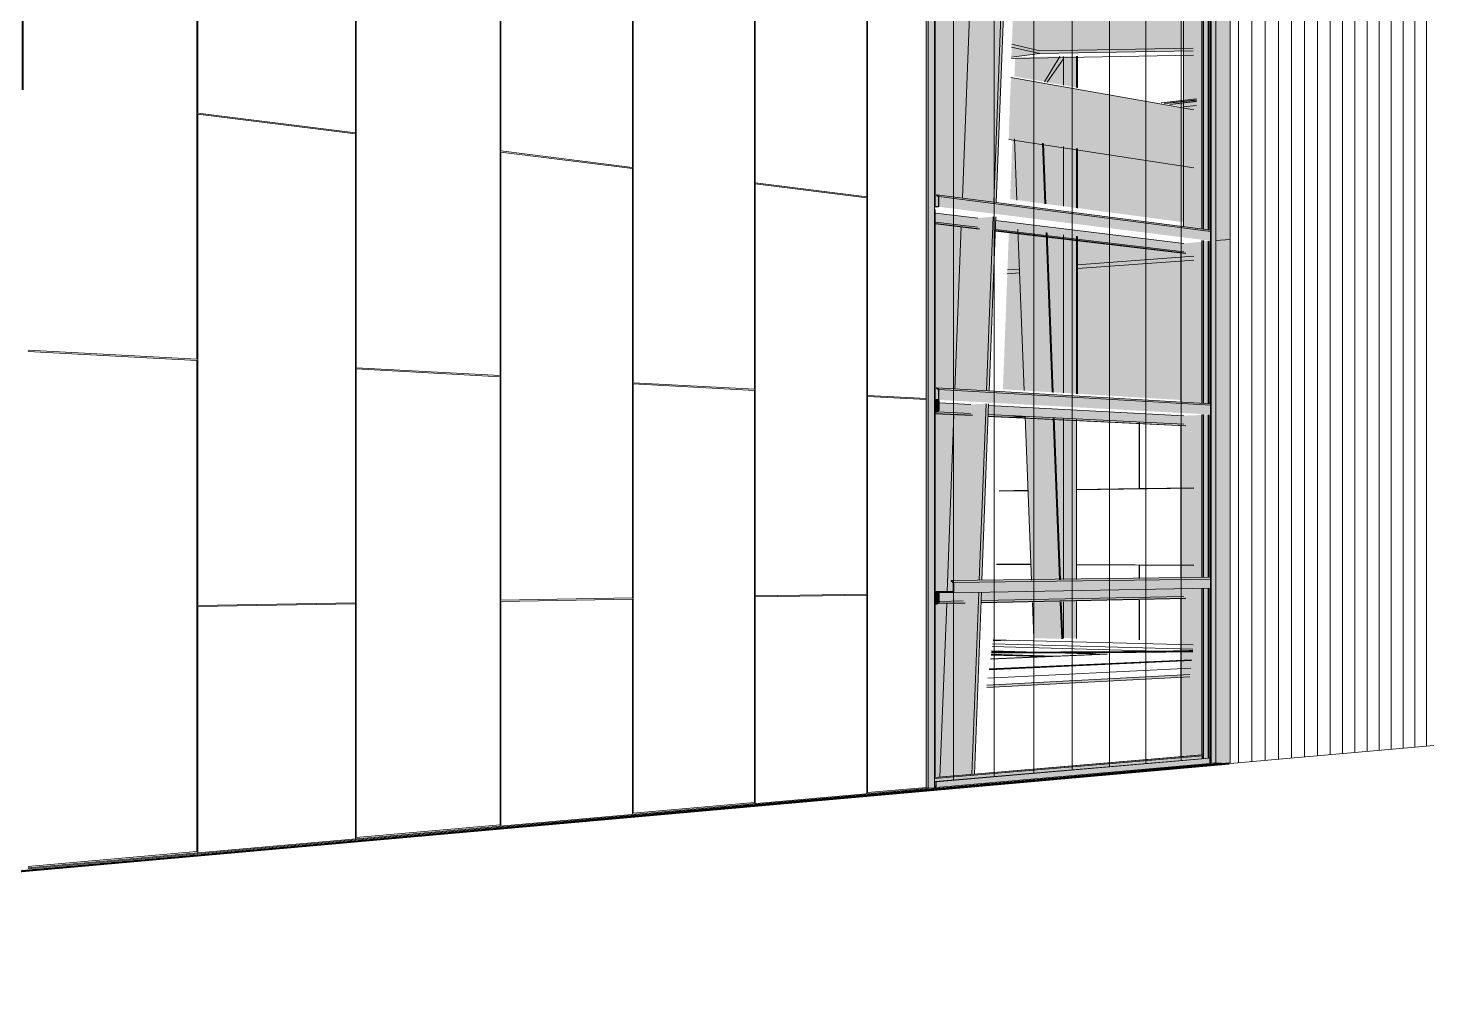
# Model space of a CAD drawing. Header units: inches. Extents: x 30764 to 92544, y -36095 to 66.
# Drawn here: x 30765.808 to 30766.363, y 59.827 to 60.205 of the extents above; entities that cross this region are included whole.
import ezdxf

# ---------------------------------------------------------------- set-up
doc = ezdxf.new("R2010")
doc.units = ezdxf.units.IN
doc.header["$MEASUREMENT"] = 0
doc.linetypes.add('Dash 1_16_', pattern=[0.125, 0.0625, -0.0625])
doc.linetypes.add('Hidden', pattern=[0.28125, 0.1875, -0.09375])
for name, color, linetype, lineweight in [('A-FLOR', 192, 'Continuous', 13), ('A-FLOR-CLRS', 90, 'Dash 1_16_', 9), ('A-FLOR-OTLN', 90, 'Continuous', 9), ('A-GLAZ-CURT', 52, 'Continuous', 9), ('A-GLAZ-CWMG', 51, 'Continuous', 9), ('A-PROP-SBCK', 71, 'Hidden', 50), ('A-WALL', 113, 'Continuous', 13), ('A-WALL-PATT', 111, 'Continuous', 13), ('C-BLDG-PADS', 91, 'Continuous', 9), ('C-TOPO', 7, 'Continuous', 9), ('Conc', 7, 'Continuous', 9), ('L-SITE-WALL', 31, 'Continuous', 13), ('M-HVAC-DUCT', 70, 'Continuous', 9), ('S-BEAM', 12, 'Continuous', 9), ('S-COLS', 52, 'Continuous', 9)]:
    doc.layers.add(name, color=color, linetype=linetype, lineweight=lineweight)

# ---------------------------------------------------------------- blocks, each defined once
blk = doc.blocks.new('FP_30-Entrance - Xcel')
at = {"layer": 'A-WALL-PATT', "lineweight": 9}
for p, q in [((-2803.59179, 60.3128), (-2803.59179, 60.42628)), ((-2803.59132, 60.3133), (-2803.59132, 60.42616)), ((-2803.50705, 60.29677), (-2803.50705, 60.40367)), ((-2803.50663, 60.29613), (-2803.50663, 60.40356)), ((-2803.43085, 60.28129), (-2803.43085, 60.38334)), ((-2803.43048, 60.28175), (-2803.43048, 60.38324)), ((-2803.36196, 60.2683), (-2803.36196, 60.36495)), ((-2803.36162, 60.26773), (-2803.36162, 60.36486)), ((-2803.29937, 60.25555), (-2803.29937, 60.34825)), ((-2803.29906, 60.25597), (-2803.29906, 60.34817)), ((-2803.24227, 60.24482), (-2803.24227, 60.33301)), ((-2803.24198, 60.24431), (-2803.24198, 60.33294)), ((-2803.18995, 60.23412), (-2803.18995, 60.31905)), ((-2803.18969, 60.23451), (-2803.18969, 60.31898)), ((-2803.59179, 60.2005), (-2803.59179, 60.3128)), ((-2803.59132, 60.3133), (-2803.50705, 60.29677)), ((-2803.59132, 60.31271), (-2803.50705, 60.29621)), ((-2803.59132, 60.20044), (-2803.59132, 60.31271)), ((-2803.14184, 60.22512), (-2803.14184, 60.30622)), ((-2803.1416, 60.22465), (-2803.1416, 60.30615)), ((-2803.50705, 60.18986), (-2803.50705, 60.29621)), ((-2803.50663, 60.18981), (-2803.50663, 60.29613)), ((-2803.09745, 60.21601), (-2803.09745, 60.29437)), ((-2803.09723, 60.21637), (-2803.09723, 60.29431)), ((-2803.43085, 60.1803), (-2803.43085, 60.28129)), ((-2803.43048, 60.28175), (-2803.36196, 60.2683)), ((-2803.36196, 60.2678), (-2803.43048, 60.28122)), ((-2803.43048, 60.18025), (-2803.43048, 60.28122)), ((-2803.36196, 60.074), (-2803.36196, 60.2678)), ((-2803.36162, 60.17111), (-2803.36162, 60.26773)), ((-2803.29937, 60.16332), (-2803.29937, 60.25555)), ((-2803.29906, 60.25597), (-2803.24227, 60.24482)), ((-2803.29906, 60.25549), (-2803.24227, 60.24436)), ((-2803.29906, 60.07059), (-2803.29906, 60.25549)), ((-2803.24227, 60.06752), (-2803.24227, 60.24436)), ((-2803.24198, 60.15614), (-2803.24198, 60.24431)), ((-2803.18995, 60.14962), (-2803.18995, 60.23412)), ((-2803.18969, 60.23451), (-2803.14184, 60.22512)), ((-2803.14184, 60.2247), (-2803.18969, 60.23407)), ((-2803.18969, 60.06468), (-2803.18969, 60.23407)), ((-2803.14184, 60.06209), (-2803.14184, 60.2247)), ((-2803.1416, 60.14357), (-2803.1416, 60.22465)), ((-2803.09745, 60.13805), (-2803.09745, 60.21601)), ((-2803.09723, 60.21637), (-2803.07402, 60.21182)), ((-2803.09723, 60.21596), (-2803.07402, 60.21142)), ((-2803.09723, 60.05967), (-2803.09723, 60.21596)), ((-2803.29937, 60.16332), (-2803.36162, 60.17111)), ((-2803.36162, 60.1706), (-2803.29937, 60.16284)), ((-2803.36162, 59.97685), (-2803.36162, 60.1706)), ((-2803.29937, 59.9779), (-2803.29937, 60.16284)), ((-2803.18995, 60.14962), (-2803.24198, 60.15614)), ((-2803.24198, 60.15568), (-2803.18995, 60.14918)), ((-2803.24198, 59.97888), (-2803.24198, 60.15568)), ((-2803.18995, 59.97976), (-2803.18995, 60.14918)), ((-2803.09745, 60.13805), (-2803.1416, 60.14357)), ((-2803.1416, 60.14315), (-2803.09745, 60.13764)), ((-2803.1416, 59.98058), (-2803.1416, 60.14315)), ((-2803.09745, 59.98132), (-2803.09745, 60.13764)), ((-2803.36196, 60.074), (-2803.42853, 60.0776)), ((-2803.36196, 60.07349), (-2803.42853, 60.07707)), ((-2803.36196, 59.87969), (-2803.36196, 60.07349)), ((-2803.24227, 60.06752), (-2803.29906, 60.07059)), ((-2803.29906, 59.88522), (-2803.29906, 60.07011)), ((-2803.24227, 60.06706), (-2803.29906, 60.07011)), ((-2803.24227, 59.89022), (-2803.24227, 60.06706)), ((-2803.14184, 60.06209), (-2803.18969, 60.06468)), ((-2803.18969, 59.89485), (-2803.18969, 60.06424)), ((-2803.14184, 60.06167), (-2803.18969, 60.06424)), ((-2803.14184, 59.89905), (-2803.14184, 60.06167)), ((-2803.07402, 60.05842), (-2803.09723, 60.05967)), ((-2803.09723, 59.90298), (-2803.09723, 60.05927)), ((-2803.07402, 60.05802), (-2803.09723, 60.05927)), ((-2803.09745, 59.98132), (-2803.1416, 59.98058)), ((-2803.29937, 59.9779), (-2803.36162, 59.97685)), ((-2803.36162, 59.97635), (-2803.29937, 59.97742)), ((-2803.36162, 59.87922), (-2803.36162, 59.97635)), ((-2803.29937, 59.88472), (-2803.29937, 59.97742)), ((-2803.18995, 59.97976), (-2803.24198, 59.97888)), ((-2803.24198, 59.97842), (-2803.18995, 59.97932)), ((-2803.24198, 59.88979), (-2803.24198, 59.97842)), ((-2803.18995, 59.89438), (-2803.18995, 59.97932)), ((-2803.1416, 59.98015), (-2803.09745, 59.98092)), ((-2803.1416, 59.89865), (-2803.1416, 59.98015)), ((-2803.09745, 59.90255), (-2803.09745, 59.98092)), ((-2803.09723, 59.90298), (-2803.07402, 59.90502)), ((-2803.18969, 59.89485), (-2803.14184, 59.89905)), ((-2803.29906, 59.88522), (-2803.24227, 59.89022)), ((-2803.42853, 59.87383), (-2803.36196, 59.87969))]:
    blk.add_line(p, q, dxfattribs=at)
blk = doc.blocks.new('FP_44-Entrance - Xcel')
at = {"layer": 'A-WALL-PATT', "lineweight": 9}
for p, q in [((-2802.98998, 60.04918), (-2802.98998, 60.0229)), ((-2802.98982, 60.0229), (-2802.98982, 60.04917)), ((-2803.03382, 60.02224), (-2803.04529, 60.02206)), ((-2803.03381, 60.02209), (-2803.04529, 60.02191)), ((-2802.96848, 60.02306), (-2803.01459, 60.02237)), ((-2802.98998, 60.0229), (-2803.01459, 60.02253)), ((-2802.96848, 60.02322), (-2802.98982, 60.0229)), ((-2803.03269, 59.99304), (-2803.04638, 59.9931)), ((-2803.03268, 59.99288), (-2803.04638, 59.99295)), ((-2802.96848, 59.99273), (-2803.01459, 59.99295)), ((-2802.98998, 59.99268), (-2803.01459, 59.9928)), ((-2802.98998, 59.99268), (-2802.98998, 59.98738)), ((-2802.98982, 59.98738), (-2802.98982, 59.99268)), ((-2802.96848, 59.99258), (-2802.98982, 59.99268)), ((-2802.98998, 59.97891), (-2802.98998, 59.96324)), ((-2802.98982, 59.96324), (-2802.98982, 59.97891))]:
    blk.add_line(p, q, dxfattribs=at)
blk = doc.blocks.new('FP_52-Entrance - Xcel')
at = {"layer": 'A-WALL-PATT', "lineweight": 9}
for p, q in [((-2802.95086, 59.91471), (-2802.95086, 60.12083)), ((-2802.94552, 59.91519), (-2802.94552, 60.12015)), ((-2802.94024, 59.91566), (-2802.94024, 60.11949)), ((-2802.93501, 59.91612), (-2802.93501, 60.11883)), ((-2802.92985, 59.91658), (-2802.92985, 60.11818)), ((-2802.92474, 59.91704), (-2802.92474, 60.11753)), ((-2802.91969, 59.91749), (-2802.91969, 60.11689)), ((-2802.91469, 59.91793), (-2802.91469, 60.11626)), ((-2802.90974, 59.91837), (-2802.90974, 60.11564)), ((-2802.90485, 59.91881), (-2802.90485, 60.11502)), ((-2802.90001, 59.91924), (-2802.90001, 60.11441)), ((-2802.89523, 59.91967), (-2802.89523, 60.1138)), ((-2802.89049, 59.92009), (-2802.89049, 60.1132)), ((-2802.8858, 59.92051), (-2802.8858, 60.11261)), ((-2802.88116, 59.92092), (-2802.88116, 60.11203)), ((-2802.87657, 59.92133), (-2802.87657, 60.11145))]:
    blk.add_line(p, q, dxfattribs=at)
blk = doc.blocks.new('FP_53-Entrance - Xcel')
at = {"layer": 'A-WALL-PATT', "lineweight": 9}
for p, q in [((-2803.0633, 59.90791), (-2803.0633, 60.43291)), ((-2803.04721, 59.90929), (-2803.04721, 60.42767)), ((-2803.03159, 59.91064), (-2803.03159, 60.42258)), ((-2803.01643, 59.91194), (-2803.01643, 60.41763)), ((-2803.00171, 59.91321), (-2803.00171, 60.41283)), ((-2802.9874, 59.91444), (-2802.9874, 60.40817)), ((-2802.9735, 59.91564), (-2802.9735, 60.40364))]:
    blk.add_line(p, q, dxfattribs=at)
blk = doc.blocks.new('FP_54-Entrance - Xcel')
at = {"layer": 'A-WALL-PATT', "lineweight": 9}
for p, q in [((-2802.95086, 60.12083), (-2802.95086, 60.40362)), ((-2802.94552, 60.12015), (-2802.94552, 60.40184)), ((-2802.94024, 60.11949), (-2802.94024, 60.40008)), ((-2802.93501, 60.11883), (-2802.93501, 60.39833)), ((-2802.92985, 60.11818), (-2802.92985, 60.39661)), ((-2802.92474, 60.11753), (-2802.92474, 60.39491)), ((-2802.91969, 60.11689), (-2802.91969, 60.39322)), ((-2802.91469, 60.11626), (-2802.91469, 60.39155)), ((-2802.90974, 60.11564), (-2802.90974, 60.3899)), ((-2802.90485, 60.11502), (-2802.90485, 60.38827)), ((-2802.90001, 60.11441), (-2802.90001, 60.38666)), ((-2802.89523, 60.1138), (-2802.89523, 60.38506)), ((-2802.89049, 60.1132), (-2802.89049, 60.38348)), ((-2802.8858, 60.11261), (-2802.8858, 60.38191)), ((-2802.88116, 60.11203), (-2802.88116, 60.38036)), ((-2802.87657, 60.11145), (-2802.87657, 60.37883))]:
    blk.add_line(p, q, dxfattribs=at)

msp = doc.modelspace()

# ---------------------------------------------------------------- hatches: boundary and pattern name
at = {"layer": 'A-FLOR', "lineweight": 5}
msp.add_hatch(color=256, dxfattribs=at).paths.add_polyline_path([(30766.18687, 59.94447), (30766.26703, 59.94868), (30766.26703, 59.94954), (30766.1869, 59.94539)], flags=0)
at = {"layer": 'A-GLAZ-CWMG', "lineweight": 5}
for points in [[(30766.16375, 59.90469), (30766.16375, 60.44078), (30766.1605, 60.43978), (30766.1605, 60.28881), (30766.16297, 60.28813), (30766.16297, 59.90474)], [(30766.16375, 59.90469), (30766.16614, 59.9049), (30766.16614, 60.43549), (30766.16375, 60.44078), (30766.16375, 59.93582)], [(30766.27537, 59.91455), (30766.2773, 59.91472), (30766.2773, 60.40327), (30766.27537, 60.39987), (30766.27537, 59.93571)], [(30766.27537, 59.91455), (30766.27537, 60.39987), (30766.27519, 60.39982), (30766.27519, 59.91456)], [(30766.25909, 60.17454), (30766.26963, 60.17574), (30766.26963, 60.17624), (30766.25741, 60.17484)], [(30766.25803, 60.17473), (30766.26963, 60.17606), (30766.26963, 60.17618), (30766.25763, 60.17481)], [(30766.16618, 59.90847), (30766.27222, 59.91749), (30766.27222, 59.91784), (30766.16618, 59.90886)], [(30766.16619, 59.90549), (30766.16675, 59.90554), (30766.16675, 59.90717), (30766.16666, 59.90717), (30766.16666, 59.90727), (30766.27179, 59.91633), (30766.27179, 59.91745), (30766.16619, 59.90847), (30766.16619, 59.90717)], [(30766.1668, 59.90496), (30766.27484, 59.9145), (30766.27484, 59.91658), (30766.1668, 59.90727)], [(30766.1668, 59.90496), (30766.1668, 59.90727), (30766.16661, 59.90728), (30766.16661, 59.90718), (30766.16671, 59.90717), (30766.16671, 59.90507), (30766.1665, 59.90508), (30766.16615, 59.90503), (30766.16615, 59.905), (30766.1665, 59.90498)], [(30766.16615, 59.90505), (30766.1665, 59.90508), (30766.16615, 59.9051)]]:
    msp.add_hatch(color=256, dxfattribs=at).paths.add_polyline_path(points, flags=0)
h = msp.add_hatch(color=256, dxfattribs=at)
h.paths.add_polyline_path([(30766.27179, 59.91633), (30766.27222, 59.91637), (30766.27222, 59.91749), (30766.27179, 59.91745), (30766.27179, 59.91658)], flags=0)
h.paths.add_polyline_path([(30766.27222, 59.91784), (30766.27222, 59.98353), (30766.2717, 59.98352), (30766.2717, 59.91787), (30766.27179, 59.91786)], flags=0)
h.paths.add_polyline_path([(30766.2717, 59.98786), (30766.27222, 59.98787), (30766.27222, 60.0522), (30766.2717, 60.05218), (30766.2717, 59.98883)], flags=0)
h.paths.add_polyline_path([(30766.27222, 60.05658), (30766.27222, 60.12084), (30766.2717, 60.12079), (30766.2717, 60.05661), (30766.27191, 60.0566)], flags=0)
h.paths.add_polyline_path([(30766.27222, 60.12529), (30766.27222, 60.25811), (30766.2717, 60.25802), (30766.2717, 60.12536), (30766.27191, 60.12534)], flags=0)
h.paths.add_polyline_path([(30766.27222, 60.26272), (30766.27222, 60.32674), (30766.2717, 60.32663), (30766.2717, 60.26287), (30766.27191, 60.26281)], flags=0)
h.paths.add_polyline_path([(30766.27222, 60.33143), (30766.27222, 60.39824), (30766.2717, 60.39811), (30766.2717, 60.33162), (30766.27191, 60.33154)], flags=0)
h = msp.add_hatch(color=256, dxfattribs=at)
h.paths.add_polyline_path([(30766.2724, 59.91639), (30766.27421, 59.91657), (30766.27421, 59.98356), (30766.2724, 59.98353), (30766.2724, 59.91658)], flags=0)
h.paths.add_polyline_path([(30766.2724, 59.98787), (30766.27421, 59.98789), (30766.27421, 60.05205), (30766.2724, 60.05215), (30766.2724, 59.99076)], flags=0)
h.paths.add_polyline_path([(30766.27421, 60.05647), (30766.27421, 60.1205), (30766.2724, 60.12073), (30766.2724, 60.05657)], flags=0)
h.paths.add_polyline_path([(30766.27421, 60.12504), (30766.27421, 60.25739), (30766.2724, 60.25787), (30766.2724, 60.12527)], flags=0)
h.paths.add_polyline_path([(30766.27421, 60.26219), (30766.27421, 60.32584), (30766.2724, 60.32645), (30766.2724, 60.26268), (30766.27329, 60.26244)], flags=0)
h.paths.add_polyline_path([(30766.27421, 60.33076), (30766.27421, 60.40018), (30766.27315, 60.40053), (30766.27208, 60.39865), (30766.2724, 60.39855), (30766.2724, 60.33138)], flags=0)
h = msp.add_hatch(color=256, dxfattribs=at)
h.paths.add_polyline_path([(30766.27222, 59.91637), (30766.27239, 59.91639), (30766.27239, 59.98353), (30766.27222, 59.98353), (30766.27222, 59.91658)], flags=0)
h.paths.add_polyline_path([(30766.27222, 59.98787), (30766.27239, 59.98787), (30766.27239, 60.05219), (30766.27222, 60.0522), (30766.27222, 59.99076)], flags=0)
h.paths.add_polyline_path([(30766.27239, 60.05657), (30766.27239, 60.12081), (30766.27222, 60.12084), (30766.27222, 60.05658)], flags=0)
h.paths.add_polyline_path([(30766.27239, 60.12527), (30766.27239, 60.25806), (30766.27222, 60.25811), (30766.27222, 60.12529)], flags=0)
h.paths.add_polyline_path([(30766.27239, 60.26267), (30766.27239, 60.32669), (30766.27222, 60.32674), (30766.27222, 60.26272)], flags=0)
h.paths.add_polyline_path([(30766.27239, 60.33137), (30766.27239, 60.39854), (30766.27222, 60.39824), (30766.27222, 60.33143)], flags=0)
h = msp.add_hatch(color=256, dxfattribs=at)
h.paths.add_polyline_path([(30766.27522, 59.91483), (30766.27522, 59.98358), (30766.27421, 59.98356), (30766.27421, 59.91654), (30766.27488, 59.91657), (30766.27488, 59.91485)], flags=0)
h.paths.add_polyline_path([(30766.27421, 59.98789), (30766.27522, 59.98791), (30766.27522, 60.05209), (30766.27421, 60.05205), (30766.27421, 59.98878)], flags=0)
h.paths.add_polyline_path([(30766.27522, 60.05641), (30766.27522, 60.12058), (30766.27421, 60.1205), (30766.27421, 60.05647)], flags=0)
h.paths.add_polyline_path([(30766.27522, 60.1249), (30766.27522, 60.25756), (30766.27421, 60.25739), (30766.27421, 60.12504)], flags=0)
h.paths.add_polyline_path([(30766.27522, 60.2619), (30766.27522, 60.32605), (30766.27421, 60.32584), (30766.27421, 60.26219)], flags=0)
h.paths.add_polyline_path([(30766.27522, 60.3304), (30766.27522, 60.39984), (30766.27421, 60.40018), (30766.27421, 60.33076)], flags=0)
at = {"layer": 'L-SITE-WALL', "lineweight": 5}
for points in [[(30766.2773, 60.12081), (30766.28285, 60.12124), (30766.28285, 60.40472), (30766.2773, 60.40327), (30766.2773, 60.12109)], [(30766.28285, 59.91442), (30766.28285, 60.12124), (30766.2773, 60.12081), (30766.2773, 59.91472), (30766.27933, 59.91461)]]:
    msp.add_hatch(color=256, dxfattribs=at).paths.add_polyline_path(points, flags=0)
h = msp.add_hatch(color=256, dxfattribs=at)
h.paths.add_polyline_path([(30766.27522, 60.1249), (30766.27522, 60.25754), (30766.27421, 60.25737), (30766.27421, 60.12504)], flags=0)
h.paths.add_polyline_path([(30766.27174, 60.12537), (30766.27174, 60.25696), (30766.26462, 60.25578), (30766.26462, 60.2524), (30766.26539, 60.2519), (30766.26529, 60.25176), (30766.26446, 60.25198), (30766.26446, 60.12635), (30766.27042, 60.12555)], flags=0)
h.paths.add_polyline_path([(30766.27522, 60.2619), (30766.27522, 60.32603), (30766.27421, 60.32582), (30766.27421, 60.26219)], flags=0)
h.paths.add_polyline_path([(30766.27174, 60.26288), (30766.27174, 60.32529), (30766.26462, 60.32379), (30766.26462, 60.32042), (30766.26539, 60.31995), (30766.26529, 60.31981), (30766.26446, 60.32009), (30766.26446, 60.26493)], flags=0)
h.paths.add_polyline_path([(30766.27522, 60.3304), (30766.27522, 60.39984), (30766.27421, 60.40018), (30766.27421, 60.33076)], flags=0)
h.paths.add_polyline_path([(30766.27174, 60.33164), (30766.27174, 60.38659), (30766.26446, 60.38477), (30766.26446, 60.33422), (30766.27158, 60.33169)], flags=0)
h.paths.add_polyline_path([(30766.27174, 60.3888), (30766.27174, 60.39813), (30766.26557, 60.40022), (30766.26446, 60.39993), (30766.26446, 60.39119)], flags=0)
h = msp.add_hatch(color=256, dxfattribs=at)
h.paths.add_polyline_path([(30766.19279, 60.05092), (30766.20204, 60.05124), (30766.20204, 60.05144), (30766.19283, 60.0519)], flags=0)
h.paths.add_polyline_path([(30766.26851, 60.05757), (30766.26851, 60.11682), (30766.22263, 60.12242), (30766.22263, 60.06033), (30766.26311, 60.0579)], flags=0)
h.paths.add_polyline_path([(30766.20164, 60.0616), (30766.19918, 60.12528), (30766.19561, 60.12571), (30766.19321, 60.0621), (30766.19736, 60.06185)], flags=0)
h.paths.add_polyline_path([(30766.26961, 60.12735), (30766.26961, 60.14971), (30766.22263, 60.15706), (30766.22263, 60.1336), (30766.2505, 60.12989)], flags=0)
h.paths.add_polyline_path([(30766.19873, 60.13678), (30766.1978, 60.16095), (30766.19695, 60.16108), (30766.19604, 60.13714), (30766.19736, 60.13697)], flags=0)
h.paths.add_polyline_path([(30766.26961, 60.17263), (30766.26961, 60.17572), (30766.25913, 60.17453), (30766.26513, 60.17344)], flags=0)
h = msp.add_hatch(color=256, dxfattribs=at)
h.paths.add_polyline_path([(30766.27522, 59.91484), (30766.27522, 59.98358), (30766.27421, 59.98356), (30766.27421, 59.91654), (30766.27488, 59.91657), (30766.27488, 59.91486)], flags=0)
h.paths.add_polyline_path([(30766.26337, 59.91713), (30766.27174, 59.91786), (30766.27174, 59.98352), (30766.26462, 59.98339), (30766.26462, 59.98034), (30766.26539, 59.97969), (30766.26529, 59.97958), (30766.26337, 59.97953), (30766.26337, 59.91776)], flags=0)
h.paths.add_polyline_path([(30766.26337, 59.98775), (30766.27174, 59.98786), (30766.27174, 60.05197), (30766.26462, 60.0517), (30766.26462, 60.04835), (30766.26539, 60.04774), (30766.26529, 60.04762), (30766.26337, 60.04772), (30766.26337, 59.98851)], flags=0)
h.paths.add_polyline_path([(30766.27421, 59.98789), (30766.27522, 59.98791), (30766.27522, 60.05209), (30766.27421, 60.05205), (30766.27421, 59.98882)], flags=0)
h.paths.add_polyline_path([(30766.27522, 60.05641), (30766.27522, 60.12057), (30766.27421, 60.12049), (30766.27421, 60.05647)], flags=0)
h.paths.add_polyline_path([(30766.27174, 60.05662), (30766.27174, 60.1203), (30766.26462, 60.11972), (30766.26462, 60.11637), (30766.26539, 60.11579), (30766.26529, 60.11567), (30766.26337, 60.11591), (30766.26337, 60.05712), (30766.26986, 60.05673)], flags=0)
at = {"layer": 'M-HVAC-DUCT', "lineweight": 5}
for points in [[(30766.26847, 60.164), (30766.26854, 60.17235), (30766.19639, 60.18512), (30766.19599, 60.1762), (30766.25321, 60.16657)], [(30766.26858, 60.14981), (30766.26847, 60.164), (30766.19599, 60.1762), (30766.19551, 60.16104), (30766.23042, 60.15568)], [(30766.26859, 60.14948), (30766.26858, 60.14981), (30766.19551, 60.16104), (30766.19552, 60.16069), (30766.23044, 60.15533)]]:
    msp.add_hatch(color=256, dxfattribs=at).paths.add_polyline_path(points, flags=0)
at = {"layer": 'S-BEAM'}
for points in [[(30766.20776, 60.19572), (30766.26836, 60.19669), (30766.26836, 60.24564), (30766.19896, 60.25712), (30766.19673, 60.19826), (30766.20283, 60.19686)], [(30766.21063, 60.18326), (30766.21711, 60.19255), (30766.21711, 60.19345), (30766.19804, 60.19311), (30766.19775, 60.18555), (30766.20888, 60.18357)]]:
    msp.add_hatch(color=256, dxfattribs=at).paths.add_polyline_path(points, flags=0)
at = {"layer": 'S-BEAM', "lineweight": 5}
for points in [[(30766.20772, 60.1946), (30766.2683, 60.19563), (30766.2683, 60.19667), (30766.20769, 60.1957), (30766.19666, 60.19824), (30766.19662, 60.19714), (30766.20277, 60.19573)], [(30766.19656, 60.19313), (30766.20772, 60.1946), (30766.19662, 60.19714)], [(30766.25583, 60.17513), (30766.26963, 60.17671), (30766.26963, 60.17676), (30766.25567, 60.17516)], [(30766.25694, 60.17493), (30766.26963, 60.17638), (30766.26963, 60.17671), (30766.25583, 60.17513)], [(30766.25741, 60.17485), (30766.26963, 60.17624), (30766.26963, 60.17638), (30766.25694, 60.17493)], [(30766.25942, 60.17447), (30766.26961, 60.17564), (30766.26961, 60.17574), (30766.25912, 60.17453), (30766.25925, 60.1745)], [(30766.26448, 60.17356), (30766.26961, 60.17414), (30766.26961, 60.17564), (30766.25942, 60.17447)], [(30766.16618, 60.13399), (30766.16782, 60.13418), (30766.16792, 60.1343), (30766.16796, 60.13445), (30766.16796, 60.13819), (30766.16709, 60.13886), (30766.16698, 60.13872), (30766.16779, 60.13809), (30766.16778, 60.13437), (30766.16768, 60.1343), (30766.16618, 60.13416), (30766.16618, 60.13401)], [(30766.27521, 60.1244), (30766.27522, 60.1249), (30766.16709, 60.13886), (30766.16796, 60.13819), (30766.27425, 60.12452)], [(30766.27521, 60.12103), (30766.27521, 60.1244), (30766.16796, 60.13819), (30766.16796, 60.13445), (30766.2735, 60.12125)], [(30766.27521, 60.12071), (30766.27521, 60.12103), (30766.16796, 60.13445), (30766.16792, 60.1343), (30766.16782, 60.13418), (30766.16768, 60.13413), (30766.27397, 60.12086)], [(30766.16618, 60.05788), (30766.16782, 60.05799), (30766.16792, 60.0581), (30766.16796, 60.05825), (30766.16796, 60.06199), (30766.16709, 60.06271), (30766.16698, 60.06257), (30766.16779, 60.0619), (30766.16778, 60.05818), (30766.16768, 60.05811), (30766.16618, 60.05805), (30766.16618, 60.0579)], [(30766.27521, 60.0558), (30766.27522, 60.05641), (30766.16709, 60.06271), (30766.16796, 60.06199), (30766.27425, 60.05586)], [(30766.27521, 60.05244), (30766.27521, 60.0558), (30766.16796, 60.06199), (30766.16796, 60.05825), (30766.27188, 60.05262)], [(30766.16805, 60.05756), (30766.168, 60.05768), (30766.1662, 60.05778), (30766.1662, 60.05766), (30766.168, 60.05756)], [(30766.16805, 60.05384), (30766.16805, 60.05756), (30766.1662, 60.05764), (30766.1662, 60.05393)], [(30766.16717, 60.05305), (30766.16805, 60.05384), (30766.1662, 60.05393), (30766.16621, 60.05309)], [(30766.27521, 60.05215), (30766.27521, 60.05244), (30766.16796, 60.05825), (30766.16792, 60.0581), (30766.16782, 60.05799), (30766.16768, 60.05794), (30766.27397, 60.05221)], [(30766.19279, 60.05092), (30766.20204, 60.05124), (30766.20204, 60.05129), (30766.19279, 60.05097)], [(30766.17347, 59.98185), (30766.17362, 59.98189), (30766.17372, 59.982), (30766.17376, 59.98214), (30766.17376, 59.98586), (30766.17288, 59.98663), (30766.17278, 59.9865), (30766.17359, 59.98578), (30766.17358, 59.98208), (30766.17347, 59.98203), (30766.16649, 59.98211), (30766.16649, 59.98203), (30766.16795, 59.98197), (30766.16799, 59.98192), (30766.16927, 59.98191)], [(30766.17376, 59.98586), (30766.27521, 59.9872), (30766.27522, 59.98791), (30766.17288, 59.98663)], [(30766.17376, 59.98214), (30766.27521, 59.98384), (30766.27521, 59.9872), (30766.17376, 59.98586)], [(30766.1662, 59.98168), (30766.16805, 59.98171), (30766.16801, 59.98186), (30766.1679, 59.98197), (30766.16776, 59.98201), (30766.1662, 59.98199), (30766.1662, 59.98168)], [(30766.1662, 59.97796), (30766.16805, 59.97799), (30766.16805, 59.98171), (30766.1662, 59.98168)], [(30766.17347, 59.98185), (30766.27521, 59.98361), (30766.27521, 59.98384), (30766.17376, 59.98214), (30766.17372, 59.982), (30766.17362, 59.98189)], [(30766.16621, 59.97723), (30766.16717, 59.97725), (30766.16805, 59.97799), (30766.1662, 59.97796), (30766.16621, 59.97746)]]:
    msp.add_hatch(color=256, dxfattribs=at).paths.add_polyline_path(points, flags=0)
h = msp.add_hatch(color=256, dxfattribs=at)
h.paths.add_polyline_path([(30766.26462, 60.11964), (30766.26468, 60.11974), (30766.26473, 60.11975), (30766.19039, 60.12883), (30766.19038, 60.12872), (30766.22639, 60.12431)], flags=0)
h.paths.add_polyline_path([(30766.18332, 60.12958), (30766.18338, 60.12969), (30766.18344, 60.12971), (30766.16656, 60.13175), (30766.16656, 60.13163), (30766.18093, 60.12988)], flags=0)
h = msp.add_hatch(color=256, dxfattribs=at)
h.paths.add_polyline_path([(30766.26462, 60.11637), (30766.26462, 60.11964), (30766.19038, 60.12872), (30766.19025, 60.12522), (30766.22639, 60.12092)], flags=0)
h.paths.add_polyline_path([(30766.18318, 60.12606), (30766.18332, 60.12958), (30766.16656, 60.13163), (30766.16656, 60.12804), (30766.18093, 60.12633)], flags=0)
h = msp.add_hatch(color=256, dxfattribs=at)
h.paths.add_polyline_path([(30766.26539, 60.11579), (30766.26462, 60.11637), (30766.19025, 60.12522), (30766.19022, 60.1247), (30766.26444, 60.11591)], flags=0)
h.paths.add_polyline_path([(30766.18395, 60.12544), (30766.18318, 60.12606), (30766.16656, 60.12804), (30766.16655, 60.12751), (30766.18091, 60.1258)], flags=0)
h = msp.add_hatch(color=256, dxfattribs=at)
h.paths.add_polyline_path([(30766.26529, 60.11567), (30766.26539, 60.11579), (30766.19022, 60.1247), (30766.19021, 60.12455), (30766.22638, 60.12027)], flags=0)
h.paths.add_polyline_path([(30766.18384, 60.12531), (30766.18395, 60.12544), (30766.16655, 60.12751), (30766.16655, 60.12735), (30766.18092, 60.12565)], flags=0)
h = msp.add_hatch(color=256, dxfattribs=at)
h.paths.add_polyline_path([(30766.19493, 60.10766), (30766.19985, 60.10802), (30766.19979, 60.10945), (30766.19498, 60.10909)], flags=0)
h.paths.add_polyline_path([(30766.22263, 60.1097), (30766.26851, 60.11306), (30766.26851, 60.11456), (30766.22263, 60.11115)], flags=0)
h = msp.add_hatch(color=256, dxfattribs=at)
h.paths.add_polyline_path([(30766.26539, 60.04774), (30766.26462, 60.04835), (30766.18746, 60.05217), (30766.18743, 60.05155), (30766.22637, 60.04965)], flags=0)
h.paths.add_polyline_path([(30766.18113, 60.05186), (30766.18036, 60.05252), (30766.1674, 60.05316), (30766.16729, 60.05306), (30766.16656, 60.05306), (30766.16655, 60.05257), (30766.18091, 60.05187)], flags=0)
h = msp.add_hatch(color=256, dxfattribs=at)
h.paths.add_polyline_path([(30766.26462, 60.04835), (30766.26462, 60.05162), (30766.1876, 60.05569), (30766.18746, 60.05217), (30766.22639, 60.05024)], flags=0)
h.paths.add_polyline_path([(30766.18036, 60.05252), (30766.18049, 60.05606), (30766.16818, 60.05671), (30766.16814, 60.05382), (30766.1674, 60.05316), (30766.16943, 60.05306)], flags=0)
h = msp.add_hatch(color=256, dxfattribs=at)
h.paths.add_polyline_path([(30766.26462, 60.05162), (30766.26468, 60.05172), (30766.26473, 60.05173), (30766.1876, 60.05579), (30766.1876, 60.05569), (30766.23641, 60.05311)], flags=0)
h.paths.add_polyline_path([(30766.18049, 60.05606), (30766.18056, 60.05616), (30766.18061, 60.05618), (30766.16818, 60.05682), (30766.16818, 60.05671), (30766.16937, 60.05665)], flags=0)
h = msp.add_hatch(color=256, dxfattribs=at)
h.paths.add_polyline_path([(30766.26529, 60.04762), (30766.26539, 60.04774), (30766.18743, 60.05155), (30766.18742, 60.05142), (30766.22638, 60.04952)], flags=0)
h.paths.add_polyline_path([(30766.18102, 60.05173), (30766.18113, 60.05186), (30766.16655, 60.05257), (30766.16655, 60.05243), (30766.18092, 60.05173)], flags=0)
h = msp.add_hatch(color=256, dxfattribs=at)
h.paths.add_polyline_path([(30766.16818, 59.9784), (30766.17752, 59.97859), (30766.17765, 59.98192), (30766.17299, 59.98186), (30766.16808, 59.98192), (30766.16814, 59.98185), (30766.16818, 59.98171)], flags=0)
h.paths.add_polyline_path([(30766.18466, 59.97873), (30766.26462, 59.98034), (30766.26462, 59.98339), (30766.18479, 59.98202), (30766.18478, 59.98185)], flags=0)
h = msp.add_hatch(color=256, dxfattribs=at)
h.paths.add_polyline_path([(30766.16763, 59.97754), (30766.17818, 59.97776), (30766.17829, 59.97788), (30766.16778, 59.97766)], flags=0)
h.paths.add_polyline_path([(30766.18462, 59.97789), (30766.26529, 59.97958), (30766.26539, 59.97969), (30766.18462, 59.97801)], flags=0)
h = msp.add_hatch(color=256, dxfattribs=at)
h.paths.add_polyline_path([(30766.16778, 59.97766), (30766.17829, 59.97788), (30766.17752, 59.97859), (30766.16818, 59.9784), (30766.16813, 59.97796), (30766.16788, 59.97775)], flags=0)
h.paths.add_polyline_path([(30766.18462, 59.97801), (30766.26539, 59.97969), (30766.26462, 59.98034), (30766.18466, 59.97873), (30766.18464, 59.97826)], flags=0)
at = {"layer": 'S-COLS', "lineweight": 5}
h = msp.add_hatch(color=256, dxfattribs=at)
h.paths.add_polyline_path([(30766.16624, 59.90894), (30766.16647, 59.90896), (30766.16647, 59.97723), (30766.16624, 59.97723), (30766.16624, 59.91489)], flags=0)
h.paths.add_polyline_path([(30766.16647, 59.98203), (30766.16647, 60.05309), (30766.16624, 60.0531), (30766.16624, 59.98203)], flags=0)
h.paths.add_polyline_path([(30766.16624, 60.05806), (30766.16647, 60.05807), (30766.16647, 60.13306), (30766.16624, 60.13305), (30766.16624, 60.05812)], flags=0)
h.paths.add_polyline_path([(30766.16624, 60.13417), (30766.16647, 60.1342), (30766.16647, 60.28423), (30766.16624, 60.28429), (30766.16624, 60.13432)], flags=0)
h.paths.add_polyline_path([(30766.16624, 60.2864), (30766.16647, 60.28645), (30766.16647, 60.35981), (30766.16624, 60.35988), (30766.16624, 60.28653)], flags=0)
h.paths.add_polyline_path([(30766.16624, 60.36252), (30766.16647, 60.36258), (30766.16647, 60.41857), (30766.16636, 60.41861), (30766.16624, 60.41886), (30766.16624, 60.36273)], flags=0)
h = msp.add_hatch(color=256, dxfattribs=at)
h.paths.add_polyline_path([(30766.16665, 59.90893), (30766.16836, 59.90907), (30766.17101, 59.9776), (30766.16773, 59.97753), (30766.16739, 59.97724), (30766.16665, 59.97723), (30766.16665, 59.91486)], flags=0)
h.paths.add_polyline_path([(30766.16665, 59.98224), (30766.17119, 59.98232), (30766.17388, 60.05209), (30766.16665, 60.05244), (30766.16665, 59.98653)], flags=0)
h.paths.add_polyline_path([(30766.16665, 60.05809), (30766.168, 60.05816), (30766.16806, 60.05828), (30766.16806, 60.06193), (30766.16723, 60.0626), (30766.16734, 60.06274), (30766.17428, 60.06233), (30766.17675, 60.12618), (30766.16665, 60.12738), (30766.16665, 60.05814)], flags=0)
h.paths.add_polyline_path([(30766.16665, 60.13424), (30766.168, 60.13438), (30766.16806, 60.13449), (30766.16806, 60.13816), (30766.16723, 60.13878), (30766.16734, 60.13893), (30766.17719, 60.13765), (30766.18243, 60.27318), (30766.16665, 60.27725), (30766.16665, 60.13436)], flags=0)
h.paths.add_polyline_path([(30766.16665, 60.28654), (30766.168, 60.28683), (30766.16806, 60.28695), (30766.16806, 60.29061), (30766.16723, 60.29115), (30766.16734, 60.2913), (30766.18296, 60.28707), (30766.18524, 60.3461), (30766.16665, 60.35218), (30766.16665, 60.28663)], flags=0)
h.paths.add_polyline_path([(30766.16665, 60.36269), (30766.168, 60.36306), (30766.16806, 60.36317), (30766.16806, 60.36684), (30766.16723, 60.36733), (30766.16734, 60.36749), (30766.1785, 60.36368), (30766.16665, 60.38848), (30766.16665, 60.36285)], flags=0)
h = msp.add_hatch(color=256, dxfattribs=at)
h.paths.add_polyline_path([(30766.16836, 59.90907), (30766.18095, 59.91018), (30766.18369, 59.98202), (30766.17764, 59.98188), (30766.17752, 59.97859), (30766.17829, 59.97788), (30766.17818, 59.97776), (30766.17101, 59.9776), (30766.16841, 59.9103)], flags=0)
h.paths.add_polyline_path([(30766.17119, 59.98232), (30766.17382, 59.98236), (30766.17382, 59.98578), (30766.17301, 59.98649), (30766.17311, 59.98662), (30766.18387, 59.98676), (30766.18653, 60.05641), (30766.1805, 60.05615), (30766.18036, 60.05252), (30766.18113, 60.05186), (30766.18102, 60.05173), (30766.17388, 60.05209), (30766.1712, 59.98251)], flags=0)
h.paths.add_polyline_path([(30766.18673, 60.06158), (30766.18935, 60.13023), (30766.18332, 60.12967), (30766.18318, 60.12606), (30766.18395, 60.12544), (30766.18384, 60.12531), (30766.17675, 60.12618), (30766.17428, 60.06233), (30766.18077, 60.06194)], flags=0)
h.paths.add_polyline_path([(30766.18957, 60.13599), (30766.19494, 60.27671), (30766.18898, 60.27557), (30766.18892, 60.2755), (30766.18878, 60.27197), (30766.18955, 60.27144), (30766.18944, 60.2713), (30766.18243, 60.27318), (30766.17719, 60.13765), (30766.18081, 60.13717)], flags=0)
h.paths.add_polyline_path([(30766.1952, 60.28362), (30766.19771, 60.34936), (30766.1917, 60.34793), (30766.19156, 60.34435), (30766.19233, 60.34387), (30766.19222, 60.34372), (30766.18524, 60.3461), (30766.18296, 60.28707), (30766.18556, 60.28634)], flags=0)
h.paths.add_polyline_path([(30766.198, 60.35692), (30766.19806, 60.35842), (30766.19539, 60.35777), (30766.19757, 60.35699), (30766.19773, 60.35703)], flags=0)
h = msp.add_hatch(color=256, dxfattribs=at)
h.paths.add_polyline_path([(30766.18095, 59.91018), (30766.18196, 59.91027), (30766.1847, 59.98204), (30766.18369, 59.98199), (30766.18113, 59.91487)], flags=0)
h.paths.add_polyline_path([(30766.18387, 59.98676), (30766.18488, 59.98678), (30766.18753, 60.05636), (30766.18653, 60.05641), (30766.18403, 59.99077)], flags=0)
h.paths.add_polyline_path([(30766.18773, 60.06152), (30766.19035, 60.13011), (30766.18935, 60.13021), (30766.18673, 60.06158)], flags=0)
h.paths.add_polyline_path([(30766.19057, 60.13586), (30766.19593, 60.27645), (30766.19494, 60.27671), (30766.18957, 60.13599)], flags=0)
h.paths.add_polyline_path([(30766.19619, 60.28335), (30766.1987, 60.34903), (30766.19771, 60.34936), (30766.1952, 60.28362)], flags=0)
h.paths.add_polyline_path([(30766.19898, 60.35655), (30766.19899, 60.35665), (30766.19806, 60.35842), (30766.198, 60.35692), (30766.19882, 60.35661)], flags=0)
h = msp.add_hatch(color=256, dxfattribs=at)
h.paths.add_polyline_path([(30766.21681, 59.96394), (30766.21711, 59.96395), (30766.21711, 59.97827), (30766.21626, 59.97825), (30766.21645, 59.97318)], flags=0)
h.paths.add_polyline_path([(30766.21592, 59.98698), (30766.21711, 59.98699), (30766.21711, 60.05068), (30766.21346, 60.05086), (30766.21586, 59.98841)], flags=0)
h.paths.add_polyline_path([(30766.21711, 60.06067), (30766.21711, 60.12309), (30766.21065, 60.12387), (30766.21307, 60.0609), (30766.21684, 60.06068)], flags=0)
h.paths.add_polyline_path([(30766.21711, 60.13434), (30766.21711, 60.15793), (30766.20929, 60.15913), (30766.21021, 60.13524), (30766.21684, 60.13437)], flags=0)
h.paths.add_polyline_path([(30766.21711, 60.18211), (30766.21711, 60.19345), (30766.21564, 60.19343), (30766.20959, 60.18345)], flags=0)
h = msp.add_hatch(color=256, dxfattribs=at)
h.paths.add_polyline_path([(30766.22224, 59.96383), (30766.22224, 59.97838), (30766.21711, 59.97827), (30766.21711, 59.96395)], flags=0)
h.paths.add_polyline_path([(30766.21711, 59.98699), (30766.22224, 59.98706), (30766.22224, 60.05042), (30766.21711, 60.05068), (30766.21711, 59.98841)], flags=0)
h.paths.add_polyline_path([(30766.22224, 60.06036), (30766.22224, 60.12246), (30766.21711, 60.12309), (30766.21711, 60.06067)], flags=0)
h.paths.add_polyline_path([(30766.22224, 60.13365), (30766.22224, 60.15712), (30766.21711, 60.15793), (30766.21711, 60.13434)], flags=0)
h.paths.add_polyline_path([(30766.22224, 60.18118), (30766.22224, 60.19354), (30766.21711, 60.19345), (30766.21711, 60.18211)], flags=0)
h = msp.add_hatch(color=256, dxfattribs=at)
h.paths.add_polyline_path([(30766.22224, 59.96383), (30766.2224, 59.96384), (30766.2224, 59.97838), (30766.22224, 59.97838), (30766.22224, 59.97721)], flags=0)
h.paths.add_polyline_path([(30766.22224, 59.98706), (30766.2224, 59.98706), (30766.2224, 60.05041), (30766.22224, 60.05039), (30766.22224, 59.98841)], flags=0)
h.paths.add_polyline_path([(30766.22263, 60.06033), (30766.22263, 60.12242), (30766.22224, 60.12246), (30766.22224, 60.06036), (30766.2224, 60.06035)], flags=0)
h.paths.add_polyline_path([(30766.22263, 60.1336), (30766.22263, 60.15706), (30766.22224, 60.15712), (30766.22224, 60.13365), (30766.22231, 60.13364)], flags=0)
h.paths.add_polyline_path([(30766.22263, 60.18112), (30766.22263, 60.19355), (30766.22224, 60.19354), (30766.22224, 60.18118)], flags=0)
h = msp.add_hatch(color=256, dxfattribs=at)
h.paths.add_polyline_path([(30766.2164, 59.96362), (30766.21583, 59.97824), (30766.20484, 59.978), (30766.20539, 59.96389)], flags=0)
h.paths.add_polyline_path([(30766.2045, 59.98683), (30766.2155, 59.98697), (30766.21303, 60.05087), (30766.20198, 60.05143), (30766.20444, 59.98835)], flags=0)
h.paths.add_polyline_path([(30766.21265, 60.06092), (30766.21022, 60.12391), (30766.1991, 60.12526), (30766.20158, 60.06159), (30766.20887, 60.06115)], flags=0)
h.paths.add_polyline_path([(30766.20978, 60.13528), (30766.20886, 60.15918), (30766.19771, 60.16093), (30766.19866, 60.13677), (30766.20867, 60.13543)], flags=0)
h = msp.add_hatch(color=256, dxfattribs=at)
h.paths.add_polyline_path([(30766.2164, 59.96362), (30766.21679, 59.96364), (30766.21622, 59.97825), (30766.21583, 59.97824), (30766.21587, 59.97721)], flags=0)
h.paths.add_polyline_path([(30766.2155, 59.98697), (30766.21589, 59.98698), (30766.21343, 60.05086), (30766.21303, 60.05087), (30766.21544, 59.98841)], flags=0)
h.paths.add_polyline_path([(30766.21304, 60.0609), (30766.21062, 60.12386), (30766.21022, 60.12391), (30766.21265, 60.06092)], flags=0)
h.paths.add_polyline_path([(30766.21018, 60.13523), (30766.20926, 60.15912), (30766.20886, 60.15918), (30766.20978, 60.13528)], flags=0)

# ---------------------------------------------------------------- linework, layer by layer
at = {"layer": 'A-FLOR'}
for p, q in [((30766.26703, 59.94868), (30766.18687, 59.94447)), ((30766.1869, 59.94539), (30766.26703, 59.94954))]:
    msp.add_line(p, q, dxfattribs=at)
at = {"layer": 'A-FLOR-CLRS', "linetype": 'Continuous'}
for p, q in [((30766.26803, 59.95842), (30766.18898, 59.96056)), ((30766.26815, 59.95952), (30766.18912, 59.9616)), ((30766.26766, 59.9551), (30766.18773, 59.95142)), ((30766.18727, 59.94812), (30766.26731, 59.95205))]:
    msp.add_line(p, q, dxfattribs=at)
at = {"layer": 'A-FLOR-OTLN'}
for p, q in [((30766.23227, 59.95761), (30766.18874, 59.95883)), ((30766.23444, 59.9576), (30766.18875, 59.95888)), ((30766.1893, 59.9629), (30766.19535, 59.96311)), ((30766.18935, 59.9633), (30766.26835, 59.96131)), ((30766.18935, 59.96326), (30766.26835, 59.96127)), ((30766.26768, 59.95529), (30766.18775, 59.95163)), ((30766.26769, 59.95541), (30766.18777, 59.95176)), ((30766.18831, 59.95566), (30766.23444, 59.9576)), ((30766.18832, 59.95576), (30766.23227, 59.95761)), ((30766.18852, 59.95719), (30766.20842, 59.95661)), ((30766.18856, 59.9575), (30766.21291, 59.95679)), ((30766.18857, 59.95755), (30766.21365, 59.95683))]:
    msp.add_line(p, q, dxfattribs=at)
for points in [[(30766.18872, 59.95845, 0), (30766.19108, 59.95844, 0), (30766.19343, 59.95843, 0), (30766.19576, 59.95843, 0), (30766.19809, 59.95843, 0), (30766.20039, 59.95842, 0), (30766.20269, 59.95842, 0), (30766.20497, 59.95842, 0), (30766.20723, 59.95842, 0), (30766.20948, 59.95843, 0), (30766.21171, 59.95843, 0), (30766.21392, 59.95843, 0), (30766.21611, 59.95844, 0), (30766.21829, 59.95845, 0), (30766.22045, 59.95845, 0), (30766.22258, 59.95846, 0), (30766.2247, 59.95847, 0), (30766.2268, 59.95848, 0), (30766.22887, 59.95849, 0), (30766.23092, 59.95851, 0), (30766.23295, 59.95852, 0), (30766.23496, 59.95854, 0), (30766.23694, 59.95855, 0), (30766.2389, 59.95857, 0), (30766.24084, 59.95859, 0), (30766.24275, 59.95861, 0), (30766.24464, 59.95863, 0), (30766.2465, 59.95865, 0), (30766.24833, 59.95867, 0), (30766.25014, 59.95869, 0), (30766.25192, 59.95872, 0), (30766.25367, 59.95874, 0), (30766.25539, 59.95877, 0), (30766.25709, 59.95879, 0), (30766.25876, 59.95882, 0), (30766.2604, 59.95885, 0), (30766.262, 59.95888, 0), (30766.26358, 59.95891, 0), (30766.26513, 59.95894, 0), (30766.26665, 59.95898, 0), (30766.26814, 59.95901, 0)], [(30766.18867, 59.95816, 0), (30766.19115, 59.95816, 0), (30766.19362, 59.95815, 0), (30766.19608, 59.95814, 0), (30766.19852, 59.95814, 0), (30766.20095, 59.95813, 0), (30766.20337, 59.95813, 0), (30766.20577, 59.95813, 0), (30766.20815, 59.95813, 0), (30766.21052, 59.95813, 0), (30766.21288, 59.95813, 0), (30766.21521, 59.95813, 0), (30766.21753, 59.95814, 0), (30766.21983, 59.95814, 0), (30766.22211, 59.95815, 0), (30766.22437, 59.95816, 0), (30766.22662, 59.95816, 0), (30766.22884, 59.95817, 0), (30766.23103, 59.95818, 0), (30766.23321, 59.9582, 0), (30766.23537, 59.95821, 0), (30766.2375, 59.95822, 0), (30766.23961, 59.95824, 0), (30766.24169, 59.95825, 0), (30766.24375, 59.95827, 0), (30766.24579, 59.95829, 0), (30766.2478, 59.95831, 0), (30766.24978, 59.95833, 0), (30766.25174, 59.95835, 0), (30766.25367, 59.95837, 0), (30766.25557, 59.9584, 0), (30766.25744, 59.95842, 0), (30766.25929, 59.95845, 0), (30766.26111, 59.95847, 0), (30766.2629, 59.9585, 0), (30766.26465, 59.95853, 0), (30766.26638, 59.95856, 0), (30766.26808, 59.95859, 0)], [(30766.18868, 59.95821, 0), (30766.19117, 59.9582, 0), (30766.19365, 59.9582, 0), (30766.19612, 59.95819, 0), (30766.19857, 59.95819, 0), (30766.20101, 59.95818, 0), (30766.20344, 59.95818, 0), (30766.20585, 59.95818, 0), (30766.20824, 59.95818, 0), (30766.21062, 59.95818, 0), (30766.21298, 59.95818, 0), (30766.21532, 59.95818, 0), (30766.21765, 59.95819, 0), (30766.21995, 59.95819, 0), (30766.22224, 59.9582, 0), (30766.2245, 59.95821, 0), (30766.22675, 59.95822, 0), (30766.22897, 59.95823, 0), (30766.23117, 59.95824, 0), (30766.23335, 59.95825, 0), (30766.23551, 59.95826, 0), (30766.23764, 59.95828, 0), (30766.23975, 59.95829, 0), (30766.24183, 59.95831, 0), (30766.24389, 59.95833, 0), (30766.24592, 59.95835, 0), (30766.24793, 59.95837, 0), (30766.24991, 59.95839, 0), (30766.25186, 59.95841, 0), (30766.25378, 59.95843, 0), (30766.25568, 59.95846, 0), (30766.25754, 59.95848, 0), (30766.25938, 59.95851, 0), (30766.26119, 59.95854, 0), (30766.26297, 59.95857, 0), (30766.26472, 59.9586, 0), (30766.26643, 59.95863, 0), (30766.26812, 59.95866, 0)]]:
    msp.add_polyline3d(points, dxfattribs=at)
at = {"layer": 'A-GLAZ-CWMG'}
for p, q in [((30766.16375, 60.44078), (30766.16375, 59.90469)), ((30766.16614, 60.43549), (30766.16614, 59.9049)), ((30766.2773, 59.91472), (30766.2773, 60.40327)), ((30766.27519, 59.91456), (30766.27519, 60.39982)), ((30766.27537, 59.91455), (30766.27537, 60.39987)), ((30766.2717, 60.12536), (30766.2717, 60.25802)), ((30766.27222, 60.12529), (30766.27222, 60.25811)), ((30766.27239, 60.12527), (30766.27239, 60.25806)), ((30766.27421, 60.12504), (30766.27421, 60.25739)), ((30766.25741, 60.17484), (30766.26963, 60.17624)), ((30766.2717, 60.05661), (30766.2717, 60.12079)), ((30766.27222, 60.05658), (30766.27222, 60.12084)), ((30766.27239, 60.05657), (30766.27239, 60.12081)), ((30766.27421, 60.05647), (30766.27421, 60.1205)), ((30766.2717, 59.98786), (30766.2717, 60.05218)), ((30766.27222, 59.98787), (30766.27222, 60.0522)), ((30766.27239, 59.98787), (30766.27239, 60.05219)), ((30766.27421, 59.98789), (30766.27421, 60.05205)), ((30766.2717, 59.91787), (30766.2717, 59.98352)), ((30766.27222, 59.91637), (30766.27222, 59.98353)), ((30766.27239, 59.91639), (30766.27239, 59.98354)), ((30766.27421, 59.91654), (30766.27421, 59.98357)), ((30766.16618, 59.90886), (30766.27222, 59.91784)), ((30766.16618, 59.90847), (30766.27222, 59.91749)), ((30766.16619, 59.90894), (30766.2717, 59.91787)), ((30766.16661, 59.90728), (30766.27465, 59.91659)), ((30766.1668, 59.90727), (30766.27484, 59.91658)), ((30766.1668, 59.90496), (30766.27484, 59.9145)), ((30766.2717, 59.91787), (30766.27222, 59.91784)), ((30766.27179, 59.91745), (30766.27179, 59.91633)), ((30766.27222, 59.91784), (30766.27222, 59.91749)), ((30766.27465, 59.91659), (30766.27484, 59.91658)), ((30766.27484, 59.91658), (30766.27484, 59.9145)), ((30766.27522, 59.91483), (30766.27488, 59.91485)), ((30766.27537, 59.91455), (30766.27519, 59.91456)), ((30766.2773, 59.91472), (30766.27537, 59.91455)), ((30766.16375, 59.90469), (30766.16297, 59.90474)), ((30766.16614, 59.9049), (30766.16375, 59.90469)), ((30766.1665, 59.90508), (30766.16615, 59.9051)), ((30766.16615, 59.905), (30766.1668, 59.90496)), ((30766.16619, 59.90549), (30766.16675, 59.90554)), ((30766.16671, 59.90507), (30766.1665, 59.90508)), ((30766.1668, 59.90727), (30766.16661, 59.90728)), ((30766.16661, 59.90728), (30766.16661, 59.90718)), ((30766.16661, 59.90718), (30766.16671, 59.90717)), ((30766.16671, 59.90717), (30766.16671, 59.90507)), ((30766.1668, 59.90496), (30766.1668, 59.90727))]:
    msp.add_line(p, q, dxfattribs=at)
at = {"layer": 'A-PROP-SBCK', "linetype": 'Continuous'}
msp.add_line((30766.28249, 59.91444), (30765.30226, 59.82709), dxfattribs=at)
at = {"layer": 'A-WALL'}
for p, q in [((30766.27464, 60.25746), (30766.27464, 60.12498)), ((30766.27464, 60.12053), (30766.27464, 60.05644)), ((30766.27464, 60.05207), (30766.27464, 59.9879)), ((30766.27464, 59.98357), (30766.27464, 59.91658)), ((30766.27484, 59.91464), (30766.27519, 59.91467)), ((30766.27488, 59.91494), (30766.27522, 59.91492)), ((30766.16614, 59.90505), (30766.16671, 59.9051)), ((30766.16675, 59.90547), (30766.16618, 59.90542))]:
    msp.add_line(p, q, dxfattribs=at)
at = {"layer": 'C-BLDG-PADS'}
msp.add_line((30765.80844, 59.87287), (30766.27933, 59.91461), dxfattribs=at)
at = {"layer": 'C-TOPO'}
for p, q in [((30766.27933, 59.91461), (30765.80844, 59.87287)), ((30765.80844, 59.87287), (30766.27933, 59.91461))]:
    msp.add_line(p, q, dxfattribs=at)
at = {"layer": 'Conc'}
for p, q in [((30766.18761, 59.90648), (30766.18551, 59.90661)), ((30766.18985, 59.90634), (30766.18761, 59.90648))]:
    msp.add_line(p, q, dxfattribs=at)
at = {"layer": 'L-SITE-WALL'}
for p, q in [((30766.28285, 60.40472), (30766.28285, 59.91442)), ((30766.16296, 59.90462), (30766.16296, 60.28812)), ((30766.26446, 60.12635), (30766.26446, 60.25198)), ((30766.26961, 60.17572), (30766.25913, 60.17453)), ((30766.28285, 60.12124), (30766.2773, 60.12081)), ((30766.26337, 60.05712), (30766.26337, 60.11591)), ((30766.20204, 60.05124), (30766.19279, 60.05092)), ((30766.26337, 59.98775), (30766.26337, 60.04772)), ((30766.26337, 59.91713), (30766.26337, 59.97953)), ((30766.28285, 59.91442), (30766.3633, 59.92159)), ((30766.27933, 59.91461), (30766.2773, 59.91472)), ((30766.28285, 59.91442), (30766.27933, 59.91461)), ((30765.80845, 59.87331), (30766.16296, 59.90462))]:
    msp.add_line(p, q, dxfattribs=at)
at = {"layer": 'M-HVAC-DUCT'}
for p, q in [((30766.19637, 60.18513), (30766.26852, 60.17237)), ((30766.26858, 60.14943), (30766.1955, 60.16064))]:
    msp.add_line(p, q, dxfattribs=at)
at = {"layer": 'S-BEAM'}
for p, q in [((30766.20769, 60.1957), (30766.19666, 60.19824)), ((30766.19656, 60.19313), (30766.20772, 60.1946)), ((30766.26844, 60.19397), (30766.19658, 60.19263)), ((30766.19662, 60.19714), (30766.20772, 60.1946)), ((30766.2683, 60.19667), (30766.20769, 60.1957)), ((30766.20772, 60.1946), (30766.2683, 60.19563)), ((30766.21063, 60.18326), (30766.21711, 60.19255)), ((30766.26963, 60.17676), (30766.25567, 60.17516)), ((30766.26963, 60.17671), (30766.25583, 60.17513)), ((30766.26963, 60.17638), (30766.25694, 60.17493)), ((30766.25907, 60.17454), (30766.26961, 60.17574)), ((30766.26448, 60.17356), (30766.26961, 60.17414)), ((30766.16709, 60.13886), (30766.16698, 60.13872)), ((30766.16698, 60.13872), (30766.16779, 60.13809)), ((30766.16796, 60.13819), (30766.16709, 60.13886)), ((30766.16709, 60.13886), (30766.27522, 60.1249)), ((30766.16779, 60.13809), (30766.16779, 60.13443)), ((30766.16796, 60.13445), (30766.16796, 60.13819)), ((30766.16796, 60.13819), (30766.27521, 60.1244)), ((30766.16768, 60.1343), (30766.16618, 60.13416)), ((30766.16618, 60.13399), (30766.16768, 60.13413)), ((30766.16656, 60.13163), (30766.18332, 60.12958)), ((30766.16655, 60.12751), (30766.18395, 60.12544)), ((30766.16655, 60.12735), (30766.18384, 60.12531)), ((30766.16656, 60.12804), (30766.18318, 60.12606)), ((30766.19038, 60.12872), (30766.26462, 60.11964)), ((30766.19021, 60.12455), (30766.26529, 60.11567)), ((30766.19022, 60.1247), (30766.26539, 60.11579)), ((30766.19025, 60.12522), (30766.26462, 60.11637)), ((30766.22255, 60.11124), (30766.26851, 60.11467)), ((30766.19499, 60.10919), (30766.19979, 60.10955)), ((30766.22263, 60.1097), (30766.26851, 60.11306)), ((30766.19493, 60.10766), (30766.19985, 60.10802)), ((30766.16709, 60.06271), (30766.16698, 60.06257)), ((30766.16698, 60.06257), (30766.16779, 60.0619)), ((30766.16796, 60.06199), (30766.16709, 60.06271)), ((30766.16709, 60.06271), (30766.27522, 60.05641)), ((30766.16779, 60.0619), (30766.16779, 60.05824)), ((30766.16796, 60.05825), (30766.16796, 60.06199)), ((30766.16796, 60.06199), (30766.27521, 60.0558)), ((30766.16768, 60.05811), (30766.16618, 60.05805)), ((30766.16618, 60.05788), (30766.16768, 60.05794)), ((30766.1662, 60.05393), (30766.16805, 60.05384)), ((30766.16805, 60.05384), (30766.16717, 60.05305)), ((30766.1674, 60.05316), (30766.18036, 60.05252)), ((30766.16801, 60.0577), (30766.16805, 60.05756)), ((30766.16805, 60.05756), (30766.16805, 60.05384)), ((30766.16818, 60.05671), (30766.18049, 60.05606)), ((30766.1876, 60.05569), (30766.26462, 60.05162)), ((30766.16621, 60.05309), (30766.16717, 60.05305)), ((30766.16655, 60.05257), (30766.18113, 60.05186)), ((30766.16655, 60.05243), (30766.18102, 60.05173)), ((30766.18742, 60.05142), (30766.26529, 60.04762)), ((30766.18743, 60.05155), (30766.26539, 60.04774)), ((30766.18746, 60.05217), (30766.26462, 60.04835)), ((30766.1928, 60.05108), (30766.20204, 60.0514)), ((30766.17288, 59.98663), (30766.17278, 59.9865)), ((30766.17288, 59.98663), (30766.27522, 59.98791)), ((30766.17376, 59.98586), (30766.17288, 59.98663)), ((30766.17376, 59.98586), (30766.27521, 59.9872)), ((30766.16622, 59.98203), (30766.16776, 59.98201)), ((30766.17347, 59.98203), (30766.16649, 59.98211)), ((30766.16655, 59.98225), (30766.17375, 59.98236)), ((30766.16799, 59.98192), (30766.17347, 59.98185)), ((30766.16805, 59.98171), (30766.16805, 59.97799)), ((30766.17278, 59.9865), (30766.17359, 59.98578)), ((30766.2752, 59.98358), (30766.17347, 59.98185)), ((30766.17359, 59.98578), (30766.17359, 59.98214)), ((30766.17376, 59.98214), (30766.17376, 59.98586)), ((30766.1662, 59.97796), (30766.16805, 59.97799)), ((30766.16621, 59.97723), (30766.16717, 59.97725)), ((30766.16805, 59.97799), (30766.16717, 59.97725)), ((30766.16763, 59.97754), (30766.17818, 59.97776)), ((30766.16778, 59.97766), (30766.17829, 59.97788)), ((30766.16818, 59.9784), (30766.17752, 59.97859)), ((30766.18462, 59.97801), (30766.26539, 59.97969)), ((30766.18462, 59.97789), (30766.26529, 59.97958)), ((30766.18466, 59.97873), (30766.26462, 59.98034))]:
    msp.add_line(p, q, dxfattribs=at)
for points in [[(30766.16768, 60.13413, 0), (30766.16782, 60.13418, 0), (30766.16792, 60.1343, 0), (30766.16796, 60.13445, 0)], [(30766.16779, 60.13443, 0), (30766.16778, 60.13437, 0), (30766.16773, 60.13432, 0), (30766.16768, 60.1343, 0)], [(30766.16768, 60.05794, 0), (30766.16782, 60.05799, 0), (30766.16792, 60.0581, 0), (30766.16796, 60.05825, 0)], [(30766.16779, 60.05824, 0), (30766.16778, 60.05818, 0), (30766.16773, 60.05813, 0), (30766.16768, 60.05811, 0)], [(30766.16776, 59.98201, 0), (30766.1679, 59.98197, 0), (30766.16801, 59.98186, 0), (30766.16805, 59.98171, 0)], [(30766.17347, 59.98185, 0), (30766.17362, 59.98189, 0), (30766.17372, 59.982, 0), (30766.17376, 59.98214, 0)], [(30766.17359, 59.98214, 0), (30766.17358, 59.98208, 0), (30766.17353, 59.98204, 0), (30766.17347, 59.98203, 0)]]:
    msp.add_polyline3d(points, dxfattribs=at)
at = {"layer": 'S-COLS'}
for p, q in [((30766.16647, 60.1342), (30766.16647, 60.28423)), ((30766.19494, 60.27671), (30766.18957, 60.13599)), ((30766.19057, 60.13586), (30766.19593, 60.27645)), ((30766.17719, 60.13765), (30766.18243, 60.27318)), ((30766.21564, 60.19343), (30766.20959, 60.18345)), ((30766.21711, 60.19345), (30766.21711, 60.18211)), ((30766.22224, 60.18118), (30766.22224, 60.19354)), ((30766.22263, 60.19355), (30766.22263, 60.18112)), ((30766.19866, 60.13677), (30766.19771, 60.16093)), ((30766.20978, 60.13528), (30766.20886, 60.15918)), ((30766.20926, 60.15912), (30766.21018, 60.13523)), ((30766.21711, 60.15793), (30766.21711, 60.13434)), ((30766.22224, 60.13365), (30766.22224, 60.15712)), ((30766.22263, 60.15706), (30766.22263, 60.1336)), ((30766.16647, 60.05807), (30766.16647, 60.13306)), ((30766.17428, 60.06233), (30766.17675, 60.12618)), ((30766.18935, 60.13021), (30766.18673, 60.06158)), ((30766.18773, 60.06152), (30766.19035, 60.13011)), ((30766.20158, 60.06159), (30766.1991, 60.12526)), ((30766.21265, 60.06092), (30766.21022, 60.12391)), ((30766.21062, 60.12386), (30766.21304, 60.0609)), ((30766.21711, 60.12309), (30766.21711, 60.06067)), ((30766.22224, 60.06036), (30766.22224, 60.12246)), ((30766.22263, 60.12242), (30766.22263, 60.06033)), ((30766.18653, 60.05641), (30766.18387, 59.98676)), ((30766.18488, 59.98678), (30766.18753, 60.05636)), ((30766.16647, 59.98203), (30766.16647, 60.05309)), ((30766.17119, 59.98232), (30766.17388, 60.05209)), ((30766.2045, 59.98683), (30766.20198, 60.05143)), ((30766.2155, 59.98697), (30766.21303, 60.05087)), ((30766.21343, 60.05086), (30766.21589, 59.98698)), ((30766.21711, 60.05068), (30766.21711, 59.98699)), ((30766.22224, 59.98706), (30766.22224, 60.05039)), ((30766.18369, 59.98202), (30766.18095, 59.91018)), ((30766.18196, 59.91027), (30766.1847, 59.98204)), ((30766.16647, 59.90896), (30766.16647, 59.97723)), ((30766.16836, 59.90907), (30766.17101, 59.9776)), ((30766.20539, 59.96389), (30766.20484, 59.978)), ((30766.2164, 59.96362), (30766.21583, 59.97824)), ((30766.21622, 59.97825), (30766.21679, 59.96364)), ((30766.21711, 59.97827), (30766.21711, 59.96395)), ((30766.22224, 59.96383), (30766.22224, 59.97838))]:
    msp.add_line(p, q, dxfattribs=at)

# ---------------------------------------------------------------- block references
at = {"layer": 'A-GLAZ-CURT'}
msp.add_blockref('FP_53-Entrance - Xcel', (33569.23699, 0), dxfattribs=at)
at = {"layer": 'L-SITE-WALL', "lineweight": 9}
for name in ['FP_30-Entrance - Xcel', 'FP_54-Entrance - Xcel', 'FP_52-Entrance - Xcel', 'FP_44-Entrance - Xcel']:
    msp.add_blockref(name, (33569.23699, 0), dxfattribs=at)

doc.saveas('drawing.dxf')
